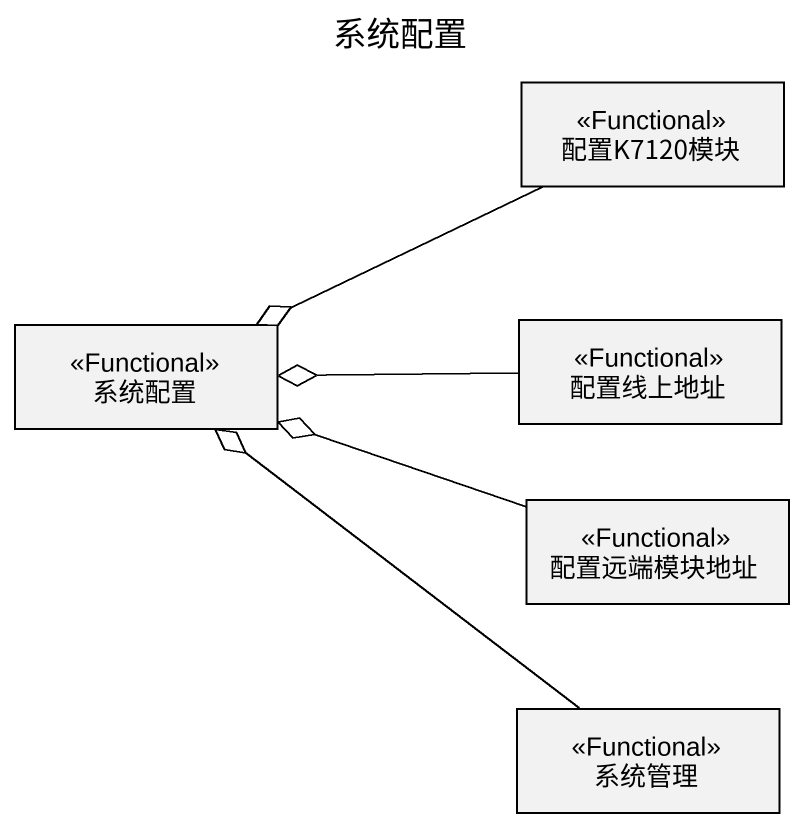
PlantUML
@startuml
title 系统配置
hide circle
hide empty members
class 配置K7120模块 <<Functional>>
class 系统配置 <<Functional>>
class 配置线上地址 <<Functional>>
class 配置远端模块地址 <<Functional>>
class 系统管理 <<Functional>>
配置K7120模块 -left-o 系统配置
配置线上地址 -left-o 系统配置
配置远端模块地址 -left-o 系统配置
系统管理 -up-o 系统配置
@enduml
